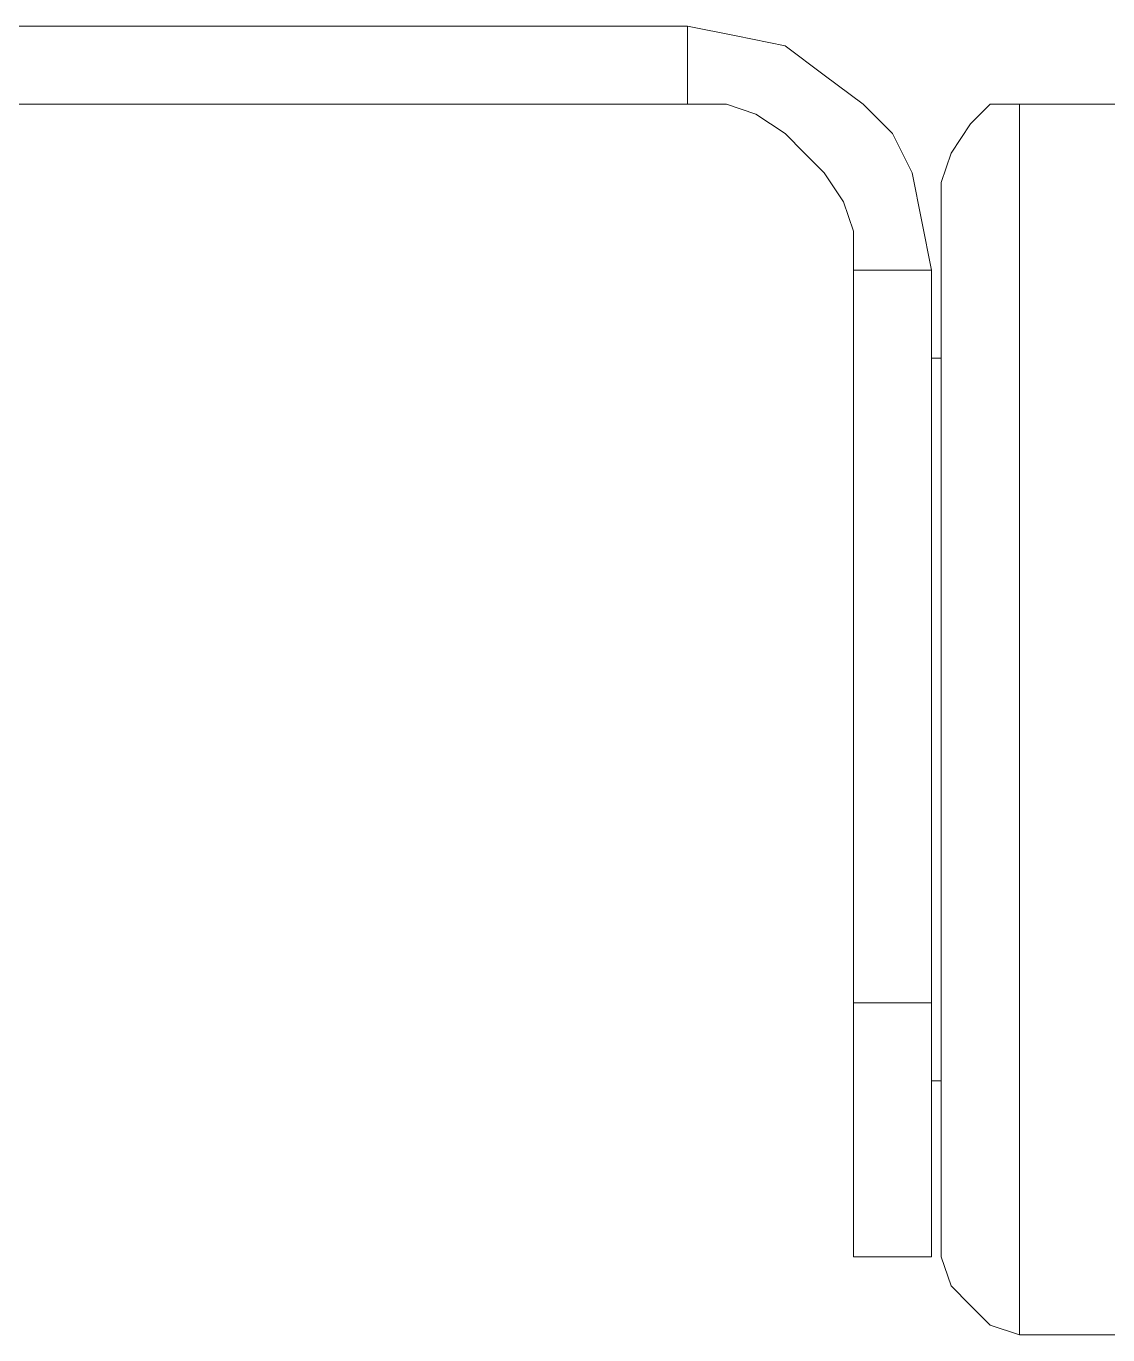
# Model space of a CAD drawing. Header units: millimetres. Extents: x 1341 to 37388, y -13954 to 1849.
# Drawn here: x 29687.94 to 29722.97, y 424.52 to 466.91 of the extents above; entities that cross this region are included whole.
import ezdxf

# ---------------------------------------------------------------- set-up
doc = ezdxf.new("R2010")
doc.units = ezdxf.units.MM
doc.layers.add('COMPONENTE', color=3, linetype='Continuous')

# ---------------------------------------------------------------- blocks, each defined once
blk = doc.blocks.new('TRANFORMADOR_IP00_TRAEL_VISTA_FRONT')
at = {"layer": 'COMPONENTE', "linetype": 'Continuous', "lineweight": 0}
for points in [[(5285.182, 3591.877), (5241.775, 3591.877)], [(5285.182, 3589.346), (5285.182, 3591.877)], [(5293.09, 3583.969), (5292.774, 3585.551), (5292.458, 3587.132), (5291.825, 3588.397), (5290.876, 3589.346), (5289.611, 3590.295), (5288.345, 3591.244), (5286.764, 3591.561), (5285.182, 3591.877)], [(5285.182, 3589.346), (5262.968, 3589.346)], [(5290.56, 3583.969), (5290.56, 3585.234), (5290.243, 3586.183), (5289.611, 3587.132), (5288.978, 3587.765), (5288.345, 3588.397), (5287.397, 3589.03), (5286.448, 3589.346), (5285.182, 3589.346)], [(5295.937, 3589.346), (5294.988, 3589.346), (5294.355, 3588.714), (5293.723, 3587.765), (5293.406, 3586.816)], [(5307.957, 3589.346), (5295.937, 3589.346)], [(5295.937, 3589.346), (5295.937, 3549.491)], [(5293.406, 3552.022), (5293.406, 3586.816)], [(5293.09, 3583.969), (5290.56, 3583.969)], [(5290.56, 3560.246), (5290.56, 3583.969)], [(5293.09, 3560.246), (5293.09, 3583.969)], [(5293.406, 3581.122), (5293.09, 3581.122)], [(5290.56, 3552.022), (5290.56, 3560.246)], [(5290.56, 3560.246), (5293.09, 3560.246)], [(5293.09, 3560.246), (5293.09, 3552.022)], [(5293.09, 3557.715), (5293.406, 3557.715)], [(5293.09, 3552.022), (5290.56, 3552.022)], [(5293.406, 3552.022), (5293.723, 3551.073), (5294.355, 3550.44), (5294.988, 3549.808), (5295.937, 3549.491)], [(5295.937, 3549.491), (5307.957, 3549.491)]]:
    blk.add_lwpolyline(points, dxfattribs=at)

msp = doc.modelspace()

# ---------------------------------------------------------------- block references
at = {"linetype": 'ByBlock'}
msp.add_blockref('TRANFORMADOR_IP00_TRAEL_VISTA_FRONT', (24424.173, -3124.971), dxfattribs=at)

doc.saveas('drawing.dxf')
